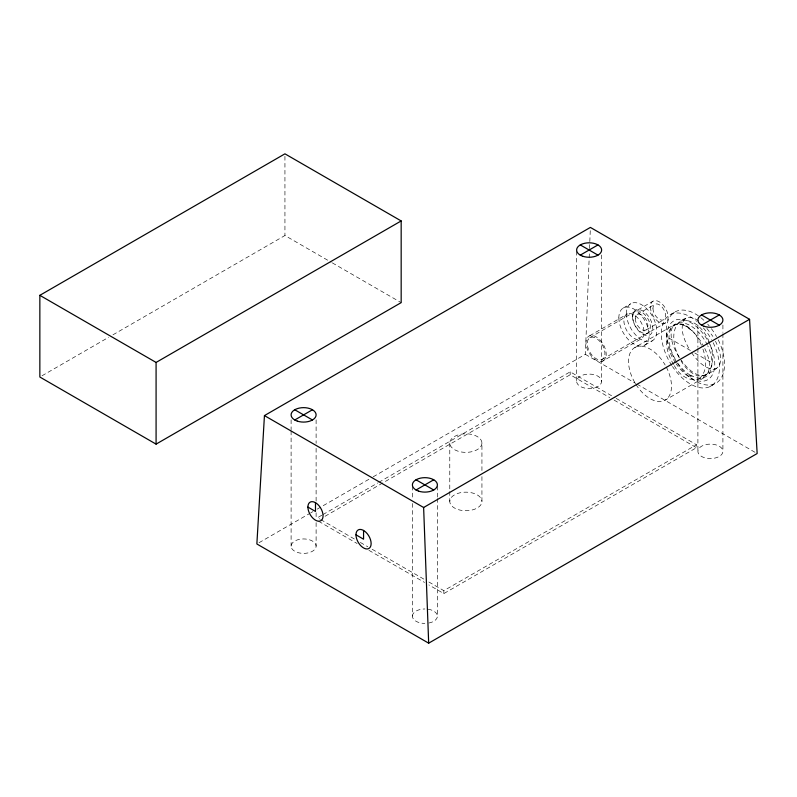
<?xml version="1.0" encoding="UTF-8"?>
<svg xmlns="http://www.w3.org/2000/svg" width="797" height="797" viewBox="0 0 797 797"><rect width="100%" height="100%" fill="white"/><g stroke="black" fill="none" stroke-linecap="round" stroke-linejoin="round"><path stroke-width="0.6" stroke-dasharray="3.98 2.99" d="M373.175 476.825L585.337 354.336L589.501 249.81M589.541 248.574L590.338 228.659M698.561 320.693L693.709 318.133L689.385 317.296L685.878 318.232L683.418 320.872C679.741 330.914 685.021 341.534 689.843 350.232M674.382 365.664C680.758 378.824 698.042 386.196 708.204 372.189C711.352 364.03 707.995 355.063 704.359 347.641M680.907 360.633C684.583 367.148 690.092 372.936 697.206 375.576C705.614 377.449 713.514 371.103 719.312 365.773C722.471 357.614 719.113 348.648 715.477 341.226M701.45 345.26C681.993 302.78 652.753 331.632 673.834 364.717M685.878 318.232C668.484 324.279 672.827 347.392 680.359 359.686M699.118 378.804C708.613 370.924 705.973 356.389 701.858 346.297M706.192 374.72C722.909 359.497 703.721 314.446 680.21 321.241M42.002 375.785L108.651 337.3M112.945 334.82L284.937 235.523L331.213 262.243M623.284 308.04L630.865 303.667M589.73 335.746L627.628 313.869M589.79 337.689L652.962 301.216M637.072 314.516L654.765 304.305M259.015 542.727L309.635 513.507M310.71 512.889L312.862 511.644M317.176 509.153L372.099 477.443M321.809 515.231L317.505 517.711L319.647 518.947M322.885 514.613L377.718 482.952M378.794 482.334L570.174 371.84L615.145 397.803M671.044 314.297L676.095 311.378M646.088 329.938L663.771 319.727M325.027 516.287L570.174 374.759L609.785 397.623M602.412 359.288L665.575 322.815M602.472 361.22A14.296 8.249 60 0 0 599.713 339.671A14.296 8.249 60 0 0 586.124 344.573A14.296 8.249 60 0 0 602.472 361.22L640.38 339.343A14.296 8.249 60 0 0 637.61 317.784A14.296 8.249 60 0 0 624.021 322.685A14.296 8.249 60 0 0 640.38 339.343M634.82 382.59A30.376 17.534 60 0 1 634.82 347.522L675.248 324.18M644.723 345.171L652.305 340.797M635.986 384.523A30.376 17.534 60 0 0 665.186 400.124L705.614 376.782M709.818 386.665L714.879 383.746M428.846 581.999L443.839 590.657L696.508 444.776L696.508 447.695L443.839 593.576L428.846 584.918M692.115 375.985L690.431 375.277L687.881 376.742L692.115 375.985L695.99 377.648A30.376 17.534 60 0 0 707.716 345.739M673.136 325.325L677.33 323.941L682.122 324.469L687.193 326.89M678.267 323.712L674.76 324.648L672.299 327.288C668.484 338.406 674.591 350.172 680.618 359.337M716.862 368.413L713.355 369.35C703.472 368.124 696.448 359.736 691.109 352.025M705.743 374.839L702.237 375.766C693.121 374.7 686.366 367.268 681.246 360.224M682.591 324.558C692.165 328.892 699.039 337.579 703.841 346.675M668.952 338.087L690.431 350.481M694.725 352.961L711.91 362.884M585.337 354.336L635.807 383.477M636.883 384.094L754.998 452.288M616.211 398.42L696.508 444.776M614.069 400.094L696.508 447.695M332.289 262.861L401.17 302.631M320.713 519.574L354.974 539.35M360.334 542.438L367.825 546.772M372.109 549.243L424.572 579.529M318.571 521.248L357.116 543.504M368.891 550.299L424.572 582.448M687.442 327.109L692.185 331.014M706.859 328.364L712.887 336.414M722.909 325.007L722.909 332.439M722.909 333.674L722.909 451.341A12.503 7.223 0 0 1 704.149 457.598A12.503 7.223 0 0 1 704.149 445.085A12.503 7.223 0 0 1 722.909 451.341M697.903 325.007L697.903 347.303M697.903 348.538L697.903 451.341M601.635 254.98L601.635 381.325A12.503 7.223 0 0 1 582.876 387.571A12.503 7.223 0 0 1 582.876 375.068A12.503 7.223 0 0 1 601.635 381.325M576.62 251.264L576.62 381.325M570.174 371.84L570.174 374.759M481.936 443.082A16.079 9.285 0 0 1 457.817 451.122A16.079 9.285 0 0 1 457.817 435.042A16.079 9.285 0 0 1 481.936 443.082L481.936 471.645M481.936 476.606L481.936 501.443A16.079 9.285 0 0 1 457.817 509.482A16.079 9.285 0 0 1 457.817 493.403A16.079 9.285 0 0 1 481.936 501.443M449.777 443.082L449.777 490.265M449.777 491.51L449.777 501.443M443.839 590.657L443.839 593.576M437.394 486.13L437.394 497.278M437.394 498.514L437.394 616.181A12.503 7.223 0 0 1 428.128 623.154M412.388 486.13L412.388 498.514M412.388 503.475L412.388 616.181A12.503 7.223 0 0 0 424.891 623.403M316.11 419.82L316.11 443.361M316.11 448.312L316.11 501.572M316.11 512.72L316.11 517.671M316.11 522.633L316.11 546.164A12.503 7.223 0 0 1 297.351 552.411A12.503 7.223 0 0 1 297.351 539.908A12.503 7.223 0 0 1 316.11 546.164M291.104 419.82L291.104 429.732M291.104 430.968L291.104 546.164M284.937 156.302L284.937 235.523M708.284 341.445A33.942 19.596 60 0 1 708.553 379.173A33.942 19.596 60 0 1 676.155 363.84M675.537 362.914A33.942 19.596 60 0 1 672.987 321.4A33.942 19.596 60 0 1 707.746 340.488M428.128 609.207A12.503 7.223 0 0 1 437.394 616.181M412.388 616.181A12.503 7.223 0 0 1 424.891 608.958M713.156 342.7A41.095 23.721 60 0 1 711.054 386.027A41.095 23.721 60 0 1 672.489 366.52M671.831 365.524A41.095 23.721 60 0 1 664.349 320.633A41.095 23.721 60 0 1 696.727 321.37M703.382 327.926A41.095 23.721 60 0 1 711.502 339.542M666.282 367.038A30.376 17.534 60 0 1 665.186 400.124M634.82 347.522A30.376 17.534 60 0 1 665.186 365.056M718.207 339.781A41.095 23.721 60 0 1 716.104 383.108A41.095 23.721 60 0 1 677.55 363.601M676.882 362.605A41.095 23.721 60 0 1 669.002 318.481A41.095 23.721 60 0 1 699.905 316.957M700.852 317.684A41.095 23.721 60 0 1 704.528 320.902M707.676 324.14A41.095 23.721 60 0 1 709.191 325.893M711.372 328.643A41.095 23.721 60 0 1 716.553 336.623M690.431 375.277A30.376 17.534 60 0 1 677.679 363.073M675.248 359.248A30.376 17.534 60 0 1 676.115 323.731A30.376 17.534 60 0 1 707.218 344.712M588.405 339.014L587.538 340.996A12.503 7.223 60 0 0 592.789 356.05A12.503 7.223 60 0 0 603.797 357.953L604.664 355.98A12.503 7.223 60 0 0 599.414 340.927A12.503 7.223 60 0 0 588.405 339.014M633.884 312.763L633.017 314.735A12.503 7.223 60 0 0 638.277 329.789A12.503 7.223 60 0 0 649.276 331.701L650.143 329.729A12.503 7.223 60 0 0 644.893 314.676A12.503 7.223 60 0 0 633.884 312.763M632.589 316.708A14.296 8.249 60 0 0 647.742 335.567A14.296 8.249 60 0 0 647.742 315.353A14.296 8.249 60 0 0 632.589 316.708M650.422 307.004A12.503 7.223 60 0 0 663.762 323.413A12.503 7.223 60 0 0 663.622 305.64A12.503 7.223 60 0 0 650.422 307.004M635.269 318.651A8.936 5.161 60 0 0 644.793 330.366A8.936 5.161 60 0 0 644.693 317.674A8.936 5.161 60 0 0 635.269 318.651M626.422 313.48A21.439 12.373 60 0 0 649.166 341.764A21.439 12.373 60 0 0 649.166 311.448A21.439 12.373 60 0 0 626.422 313.48M652.952 308.439A8.936 5.161 60 0 0 662.476 320.155A8.936 5.161 60 0 0 662.377 307.463A8.936 5.161 60 0 0 652.952 308.439M618.841 317.854A21.439 12.373 60 0 0 641.585 346.147A21.439 12.373 60 0 0 641.585 315.821A21.439 12.373 60 0 0 618.841 317.854"/><path stroke-width="1.2" d="M264.445 415.596L256.863 543.972L428.676 643.169L757.15 453.533L749.569 319.318L590.388 227.414L264.445 415.596L423.625 507.5L428.676 643.169M39.85 295.328L284.937 153.831L401.17 220.938L401.17 302.631L156.082 444.128L39.85 377.021L39.85 295.328L156.082 362.436L401.17 220.938M294.76 419.979L312.454 409.768M580.286 255.13L597.969 244.918M416.044 489.996L433.737 479.784M701.559 325.156L719.253 314.945M423.625 507.5L749.569 319.318M580.286 244.918L597.969 255.13M701.559 314.945L719.253 325.156M294.76 409.768L312.454 419.979M416.044 479.784L433.737 489.996M307.901 507.071A10.72 6.187 60 0 0 319.278 521.208A10.72 6.187 60 0 0 319.278 506.055A10.72 6.187 60 0 0 307.901 507.071L315.482 511.445L315.482 502.688M355.98 534.827A10.72 6.187 60 0 0 367.347 548.964A10.72 6.187 60 0 0 367.347 533.811A10.72 6.187 60 0 0 355.98 534.827L363.562 539.2L363.562 530.443M156.082 362.436L156.082 444.128M582.876 256.285A12.503 7.223 0 0 0 601.635 250.029A12.503 7.223 0 0 0 582.876 243.772A12.503 7.223 0 0 0 582.876 256.285M704.149 326.302A12.503 7.223 0 0 0 722.909 320.045A12.503 7.223 0 0 0 704.149 313.799A12.503 7.223 0 0 0 704.149 326.302M297.351 421.125A12.503 7.223 0 0 0 316.11 414.868A12.503 7.223 0 0 0 297.351 408.612A12.503 7.223 0 0 0 297.351 421.125M418.634 491.141A12.503 7.223 0 0 0 437.394 484.895A12.503 7.223 0 0 0 418.634 478.638A12.503 7.223 0 0 0 418.634 491.141"/></g></svg>
